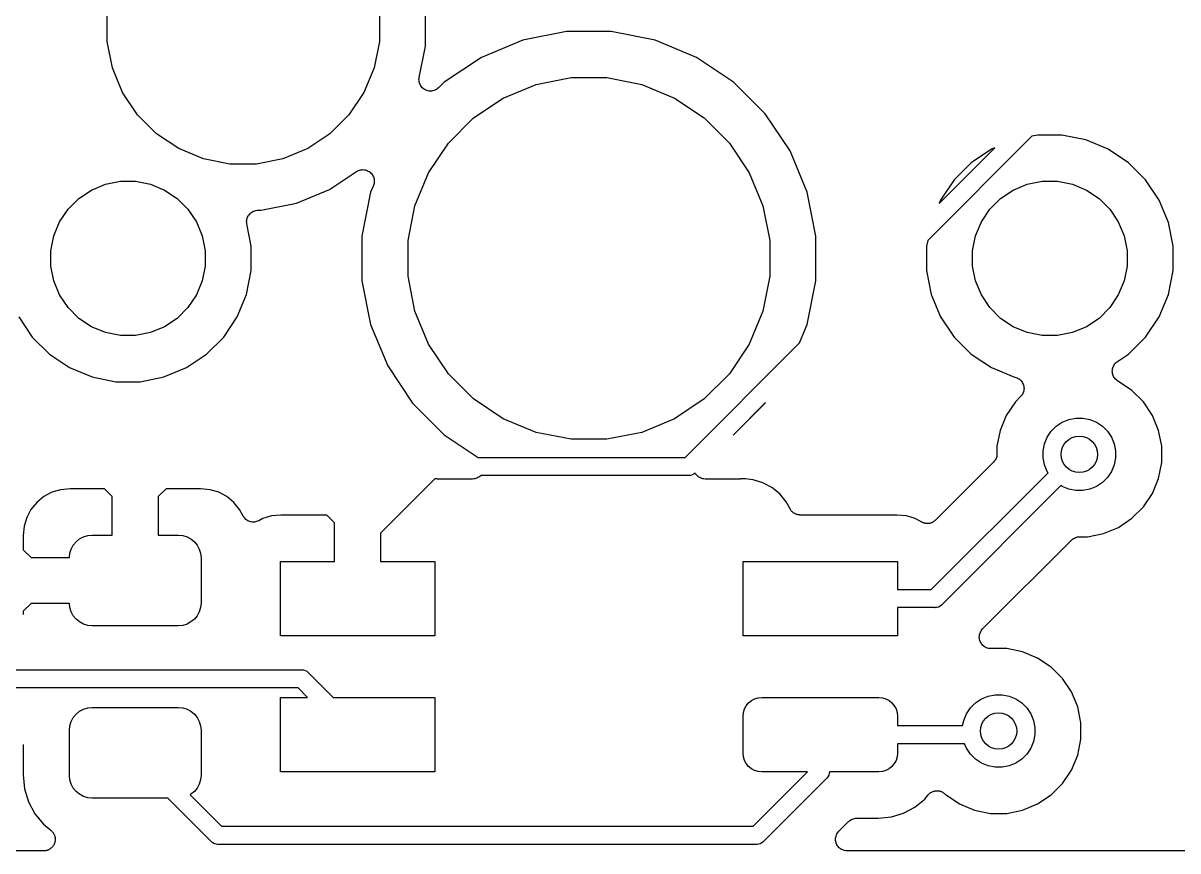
# Model space of a CAD drawing. Extents: x 2.15 to 10.02, y -5.18 to -1.32.
# Drawn here: x 5.986 to 6.487, y -2.508 to -2.148 of the extents above; entities that cross this region are included whole.
import ezdxf

# ---------------------------------------------------------------- set-up
doc = ezdxf.new("R2010")
doc.units = 0
doc.header["$MEASUREMENT"] = 0
doc.layers.add('BLACK', color=7, linetype='CONTINUOUS')

msp = doc.modelspace()

# ---------------------------------------------------------------- linework, layer by layer
at = {"layer": 'BLACK', "linetype": 'CONTINUOUS'}
for p, q in [((6.02264, -2.15621), (6.02264, -2.14458)), ((6.14075, -2.14458), (6.14075, -2.15621)), ((6.16075, -2.15818), (6.16075, -2.14261)), ((6.22199, -2.15189), (6.20296, -2.15568)), ((6.24139, -2.15189), (6.22199, -2.15189)), ((6.26042, -2.15568), (6.24139, -2.15189)), ((6.02491, -2.16762), (6.02264, -2.15621)), ((6.14075, -2.15621), (6.13848, -2.16762)), ((6.15804, -2.1718), (6.16075, -2.15818)), ((6.20296, -2.15568), (6.18504, -2.1631)), ((6.27835, -2.1631), (6.26042, -2.15568)), ((6.18504, -2.1631), (6.1689, -2.17388)), ((6.29448, -2.17388), (6.27835, -2.1631)), ((6.02936, -2.17837), (6.02491, -2.16762)), ((6.13848, -2.16762), (6.13403, -2.17837)), ((6.15794, -2.17275), (6.15799, -2.17227)), ((6.15794, -2.17276), (6.15794, -2.17275)), ((6.15794, -2.17277), (6.15794, -2.17276)), ((6.15799, -2.17324), (6.15794, -2.17277)), ((6.15799, -2.17227), (6.15804, -2.1718)), ((6.15804, -2.17373), (6.15799, -2.17324)), ((6.15804, -2.17374), (6.15804, -2.17373)), ((6.15804, -2.17373), (6.15804, -2.17373)), ((6.15818, -2.1742), (6.15804, -2.17374)), ((6.15831, -2.17466), (6.15818, -2.1742)), ((6.15832, -2.17467), (6.15831, -2.17466)), ((6.15855, -2.1751), (6.15832, -2.17467)), ((6.15832, -2.17467), (6.15832, -2.17467)), ((6.1689, -2.17388), (6.16648, -2.17631)), ((6.2088, -2.17491), (6.22396, -2.17189)), ((6.22396, -2.17189), (6.23942, -2.17189)), ((6.23942, -2.17189), (6.25459, -2.17491)), ((6.3082, -2.1876), (6.29448, -2.17388)), ((6.03582, -2.18804), (6.02936, -2.17837)), ((6.13403, -2.17837), (6.12756, -2.18804)), ((6.15877, -2.17552), (6.15855, -2.1751)), ((6.15877, -2.17553), (6.15877, -2.17552)), ((6.15878, -2.17554), (6.15877, -2.17553)), ((6.15908, -2.1759), (6.15878, -2.17554)), ((6.15938, -2.17628), (6.15908, -2.1759)), ((6.15939, -2.17629), (6.15938, -2.17628)), ((6.15976, -2.1766), (6.15939, -2.17629)), ((6.15939, -2.17629), (6.15939, -2.17629)), ((6.16013, -2.17691), (6.15976, -2.1766)), ((6.16014, -2.17691), (6.16013, -2.17691)), ((6.16057, -2.17715), (6.16014, -2.17691)), ((6.16014, -2.17691), (6.16014, -2.17691)), ((6.16099, -2.17737), (6.16057, -2.17715)), ((6.161, -2.17738), (6.16099, -2.17737)), ((6.16147, -2.17752), (6.161, -2.17738)), ((6.161, -2.17738), (6.161, -2.17738)), ((6.16192, -2.17767), (6.16147, -2.17752)), ((6.16193, -2.17767), (6.16192, -2.17767)), ((6.16242, -2.17772), (6.16193, -2.17767)), ((6.16193, -2.17767), (6.16193, -2.17767)), ((6.16289, -2.17777), (6.16242, -2.17772)), ((6.1629, -2.17777), (6.16289, -2.17777)), ((6.16338, -2.17773), (6.1629, -2.17777)), ((6.1629, -2.17777), (6.1629, -2.17777)), ((6.16386, -2.17769), (6.16338, -2.17773)), ((6.16387, -2.17768), (6.16386, -2.17769)), ((6.16388, -2.17768), (6.16387, -2.17768)), ((6.16434, -2.17755), (6.16388, -2.17768)), ((6.1648, -2.17741), (6.16434, -2.17755)), ((6.16481, -2.17741), (6.1648, -2.17741)), ((6.16524, -2.17718), (6.16481, -2.17741)), ((6.16481, -2.17741), (6.16481, -2.17741)), ((6.16567, -2.17697), (6.16524, -2.17718)), ((6.16568, -2.17696), (6.16567, -2.17696)), ((6.16567, -2.17696), (6.16567, -2.17697)), ((6.16605, -2.17666), (6.16568, -2.17696)), ((6.16643, -2.17636), (6.16605, -2.17666)), ((6.16644, -2.17635), (6.16643, -2.17636)), ((6.16648, -2.17631), (6.16644, -2.17635)), ((6.16644, -2.17635), (6.16644, -2.17635)), ((6.16644, -2.17635), (6.16644, -2.17635)), ((6.19451, -2.18083), (6.2088, -2.17491)), ((6.25459, -2.17491), (6.26888, -2.18083)), ((6.18165, -2.18942), (6.19451, -2.18083)), ((6.26888, -2.18083), (6.28173, -2.18942)), ((6.04405, -2.19626), (6.03582, -2.18804)), ((6.12756, -2.18804), (6.11934, -2.19626)), ((6.17072, -2.20035), (6.18165, -2.18942)), ((6.28173, -2.18942), (6.29267, -2.20035)), ((6.31898, -2.20374), (6.3082, -2.1876)), ((6.05372, -2.20273), (6.04405, -2.19626)), ((6.11934, -2.19626), (6.10967, -2.20273)), ((6.42392, -2.19739), (6.37869, -2.24262)), ((6.42642, -2.19689), (6.42392, -2.19739)), ((6.43696, -2.19689), (6.42642, -2.19689)), ((6.4473, -2.19895), (6.43696, -2.19689)), ((6.45703, -2.20298), (6.4473, -2.19895)), ((6.06447, -2.20718), (6.05372, -2.20273)), ((6.10967, -2.20273), (6.09892, -2.20718)), ((6.16213, -2.21321), (6.17072, -2.20035)), ((6.29267, -2.20035), (6.30126, -2.21321)), ((6.32641, -2.22166), (6.31898, -2.20374)), ((6.38368, -2.2265), (6.40779, -2.20238)), ((6.40635, -2.20298), (6.39759, -2.20884)), ((6.40779, -2.20238), (6.40635, -2.20298)), ((6.4658, -2.20884), (6.45703, -2.20298)), ((6.07588, -2.20945), (6.06447, -2.20718)), ((6.08751, -2.20945), (6.07588, -2.20945)), ((6.09892, -2.20718), (6.08751, -2.20945)), ((6.39759, -2.20884), (6.39014, -2.21629)), ((6.47325, -2.21629), (6.4658, -2.20884)), ((6.11914, -2.22045), (6.13079, -2.21266)), ((6.13079, -2.21266), (6.13084, -2.21263)), ((6.13084, -2.21263), (6.13084, -2.21263)), ((6.13084, -2.21263), (6.13084, -2.21263)), ((6.13084, -2.21263), (6.13085, -2.21263)), ((6.13085, -2.21263), (6.13128, -2.21241)), ((6.13128, -2.21241), (6.13171, -2.21218)), ((6.13171, -2.21218), (6.13171, -2.21218)), ((6.13171, -2.21218), (6.13172, -2.21218)), ((6.13172, -2.21218), (6.13217, -2.21205)), ((6.13217, -2.21205), (6.13264, -2.21191)), ((6.13264, -2.21191), (6.13265, -2.21191)), ((6.13265, -2.21191), (6.13266, -2.21191)), ((6.13266, -2.21191), (6.13314, -2.21186)), ((6.13314, -2.21186), (6.13361, -2.21182)), ((6.13361, -2.21182), (6.13362, -2.21182)), ((6.13362, -2.21182), (6.13363, -2.21182)), ((6.13363, -2.21182), (6.13411, -2.21187)), ((6.13411, -2.21187), (6.13459, -2.21193)), ((6.13459, -2.21193), (6.13459, -2.21193)), ((6.13459, -2.21193), (6.1346, -2.21193)), ((6.1346, -2.21193), (6.13505, -2.21207)), ((6.13505, -2.21207), (6.13552, -2.21222)), ((6.13552, -2.21222), (6.13552, -2.21222)), ((6.13552, -2.21222), (6.13553, -2.21222)), ((6.13553, -2.21222), (6.13594, -2.21245)), ((6.13594, -2.21245), (6.13637, -2.21268)), ((6.13637, -2.21268), (6.13638, -2.21269)), ((6.13638, -2.21269), (6.13639, -2.21269)), ((6.13639, -2.21269), (6.13674, -2.21299)), ((6.13674, -2.21299), (6.13713, -2.21331)), ((6.13713, -2.21331), (6.13713, -2.21331)), ((6.13713, -2.21331), (6.13713, -2.21331)), ((6.13713, -2.21331), (6.13743, -2.21368)), ((6.13743, -2.21368), (6.13774, -2.21406)), ((6.13774, -2.21406), (6.13774, -2.21407)), ((6.13774, -2.21407), (6.13775, -2.21407)), ((6.13775, -2.21407), (6.13797, -2.2145)), ((6.13797, -2.2145), (6.1382, -2.21492)), ((6.15621, -2.2275), (6.16213, -2.21321)), ((6.30126, -2.21321), (6.30718, -2.2275)), ((6.01582, -2.22071), (6.02192, -2.21818)), ((6.02192, -2.21818), (6.02839, -2.21689)), ((6.02839, -2.21689), (6.03499, -2.21689)), ((6.03499, -2.21689), (6.04146, -2.21818)), ((6.04146, -2.21818), (6.04756, -2.22071)), ((6.13819, -2.21874), (6.13698, -2.22166)), ((6.13833, -2.21828), (6.13819, -2.21874)), ((6.1382, -2.21492), (6.1382, -2.21493)), ((6.1382, -2.21493), (6.1382, -2.21494)), ((6.1382, -2.21494), (6.13834, -2.2154)), ((6.13847, -2.21781), (6.13833, -2.21828)), ((6.13834, -2.2154), (6.13848, -2.21586)), ((6.13852, -2.21733), (6.13847, -2.2178)), ((6.13847, -2.2178), (6.13847, -2.21781)), ((6.13847, -2.21781), (6.13847, -2.21781)), ((6.13848, -2.21586), (6.13848, -2.21587)), ((6.13848, -2.21587), (6.13848, -2.21587)), ((6.13848, -2.21587), (6.13852, -2.21635)), ((6.13852, -2.21635), (6.13857, -2.21683)), ((6.13857, -2.21684), (6.13852, -2.21733)), ((6.13857, -2.21683), (6.13857, -2.21684)), ((6.13857, -2.21684), (6.13857, -2.21684)), ((6.39014, -2.21629), (6.38428, -2.22505)), ((6.41582, -2.22071), (6.42192, -2.21818)), ((6.42192, -2.21818), (6.42839, -2.21689)), ((6.42839, -2.21689), (6.43499, -2.21689)), ((6.43499, -2.21689), (6.44146, -2.21818)), ((6.44146, -2.21818), (6.44756, -2.22071)), ((6.4791, -2.22505), (6.47325, -2.21629)), ((6.00567, -2.22904), (6.01034, -2.22437)), ((6.01034, -2.22437), (6.01582, -2.22071)), ((6.04756, -2.22071), (6.05305, -2.22437)), ((6.05305, -2.22437), (6.05771, -2.22904)), ((6.10475, -2.22641), (6.11914, -2.22045)), ((6.13698, -2.22166), (6.13319, -2.24069)), ((6.33019, -2.24069), (6.32641, -2.22166)), ((6.40567, -2.22904), (6.41034, -2.22437)), ((6.41034, -2.22437), (6.41582, -2.22071)), ((6.44756, -2.22071), (6.45305, -2.22437)), ((6.45305, -2.22437), (6.45771, -2.22904)), ((6.00201, -2.23453), (6.00567, -2.22904)), ((6.05771, -2.22904), (6.06138, -2.23453)), ((6.08584, -2.23005), (6.08626, -2.22983)), ((6.08626, -2.22983), (6.08628, -2.22982)), ((6.08628, -2.22982), (6.08629, -2.22981)), ((6.08629, -2.22981), (6.08674, -2.22968)), ((6.08674, -2.22968), (6.0872, -2.22954)), ((6.0872, -2.22954), (6.08721, -2.22954)), ((6.08721, -2.22954), (6.08723, -2.22954)), ((6.08723, -2.22954), (6.0877, -2.22949)), ((6.0877, -2.22949), (6.08817, -2.22945)), ((6.08817, -2.22945), (6.08948, -2.22945)), ((6.08948, -2.22945), (6.10475, -2.22641)), ((6.15319, -2.24266), (6.15621, -2.2275)), ((6.30718, -2.2275), (6.31019, -2.24266)), ((6.38428, -2.22505), (6.38368, -2.2265)), ((6.40201, -2.23453), (6.40567, -2.22904)), ((6.45771, -2.22904), (6.46138, -2.23453)), ((6.48314, -2.23479), (6.4791, -2.22505)), ((5.99948, -2.24062), (6.00201, -2.23453)), ((6.06138, -2.23453), (6.06391, -2.24062)), ((6.08317, -2.23438), (6.08322, -2.23391)), ((6.08317, -2.2344), (6.08317, -2.23438)), ((6.08317, -2.23441), (6.08317, -2.2344)), ((6.08321, -2.23488), (6.08317, -2.23441)), ((6.08322, -2.23391), (6.08327, -2.23344)), ((6.08327, -2.23343), (6.08328, -2.23341)), ((6.08327, -2.23344), (6.08327, -2.23343)), ((6.08328, -2.23341), (6.08342, -2.23296)), ((6.08342, -2.23296), (6.08356, -2.23251)), ((6.08356, -2.23251), (6.08357, -2.2325)), ((6.08357, -2.23248), (6.0838, -2.23207)), ((6.08357, -2.2325), (6.08357, -2.23248)), ((6.0838, -2.23207), (6.08402, -2.23165)), ((6.08402, -2.23165), (6.08403, -2.23164)), ((6.08403, -2.23164), (6.08404, -2.23163)), ((6.08404, -2.23163), (6.08434, -2.23127)), ((6.08434, -2.23127), (6.08464, -2.2309)), ((6.08464, -2.2309), (6.08466, -2.23089)), ((6.08466, -2.23089), (6.08467, -2.23088)), ((6.08467, -2.23088), (6.08503, -2.23058)), ((6.08503, -2.23058), (6.0854, -2.23028)), ((6.0854, -2.23028), (6.08541, -2.23028)), ((6.08541, -2.23028), (6.08543, -2.23027)), ((6.08543, -2.23027), (6.08584, -2.23005)), ((6.39948, -2.24062), (6.40201, -2.23453)), ((6.46138, -2.23453), (6.46391, -2.24062)), ((6.48519, -2.24512), (6.48314, -2.23479)), ((6.08325, -2.23536), (6.08321, -2.23488)), ((6.08326, -2.23538), (6.08325, -2.23536)), ((6.08326, -2.23539), (6.08326, -2.23538)), ((6.08326, -2.23542), (6.08326, -2.23539)), ((6.08326, -2.23539), (6.08326, -2.23539)), ((6.08519, -2.24512), (6.08326, -2.23542)), ((5.99819, -2.24709), (5.99948, -2.24062)), ((6.06391, -2.24062), (6.06519, -2.24709)), ((6.13319, -2.24069), (6.13319, -2.2601)), ((6.15319, -2.25813), (6.15319, -2.24266)), ((6.31019, -2.24266), (6.31019, -2.25813)), ((6.33019, -2.2601), (6.33019, -2.24069)), ((6.37869, -2.24262), (6.37819, -2.24512)), ((6.39819, -2.24709), (6.39948, -2.24062)), ((6.46391, -2.24062), (6.46519, -2.24709)), ((5.99819, -2.25369), (5.99819, -2.24709)), ((6.06519, -2.24709), (6.06519, -2.25369)), ((6.08519, -2.25566), (6.08519, -2.24512)), ((6.37819, -2.24512), (6.37819, -2.25566)), ((6.39819, -2.25369), (6.39819, -2.24709)), ((6.46519, -2.24709), (6.46519, -2.25369)), ((6.48519, -2.25566), (6.48519, -2.24512)), ((5.99948, -2.26017), (5.99819, -2.25369)), ((6.06519, -2.25369), (6.06391, -2.26017)), ((6.39948, -2.26017), (6.39819, -2.25369)), ((6.46519, -2.25369), (6.46391, -2.26017)), ((6.08314, -2.266), (6.08519, -2.25566)), ((6.15621, -2.27329), (6.15319, -2.25813)), ((6.31019, -2.25813), (6.30718, -2.27329)), ((6.37819, -2.25566), (6.38025, -2.266)), ((6.48314, -2.266), (6.48519, -2.25566)), ((6.00201, -2.26626), (5.99948, -2.26017)), ((6.06391, -2.26017), (6.06138, -2.26626)), ((6.13319, -2.2601), (6.13698, -2.27913)), ((6.32641, -2.27913), (6.33019, -2.2601)), ((6.40201, -2.26626), (6.39948, -2.26017)), ((6.46391, -2.26017), (6.46138, -2.26626)), ((6.00567, -2.27175), (6.00201, -2.26626)), ((6.06138, -2.26626), (6.05771, -2.27175)), ((6.0791, -2.27574), (6.08314, -2.266)), ((6.38025, -2.266), (6.38428, -2.27574)), ((6.40567, -2.27175), (6.40201, -2.26626)), ((6.46138, -2.26626), (6.45771, -2.27175)), ((6.4791, -2.27574), (6.48314, -2.266)), ((6.01034, -2.27641), (6.00567, -2.27175)), ((6.05771, -2.27175), (6.05305, -2.27641)), ((6.16213, -2.28758), (6.15621, -2.27329)), ((6.30718, -2.27329), (6.30126, -2.28758)), ((6.41034, -2.27641), (6.40567, -2.27175)), ((6.45771, -2.27175), (6.45305, -2.27641)), ((5.98428, -2.27574), (5.99014, -2.2845)), ((6.01582, -2.28008), (6.01034, -2.27641)), ((6.05305, -2.27641), (6.04756, -2.28008)), ((6.07325, -2.2845), (6.0791, -2.27574)), ((6.13698, -2.27913), (6.1444, -2.29705)), ((6.32312, -2.28706), (6.32641, -2.27913)), ((6.38428, -2.27574), (6.39014, -2.2845)), ((6.41582, -2.28008), (6.41034, -2.27641)), ((6.45305, -2.27641), (6.44756, -2.28008)), ((6.47325, -2.2845), (6.4791, -2.27574)), ((5.99014, -2.2845), (5.99759, -2.29195)), ((6.02192, -2.28261), (6.01582, -2.28008)), ((6.02839, -2.28389), (6.02192, -2.28261)), ((6.03499, -2.28389), (6.02839, -2.28389)), ((6.04146, -2.28261), (6.03499, -2.28389)), ((6.04756, -2.28008), (6.04146, -2.28261)), ((6.0658, -2.29195), (6.07325, -2.2845)), ((6.39014, -2.2845), (6.39759, -2.29195)), ((6.42192, -2.28261), (6.41582, -2.28008)), ((6.42839, -2.28389), (6.42192, -2.28261)), ((6.43499, -2.28389), (6.42839, -2.28389)), ((6.44146, -2.28261), (6.43499, -2.28389)), ((6.44756, -2.28008), (6.44146, -2.28261)), ((6.4658, -2.29195), (6.47325, -2.2845)), ((6.17072, -2.30043), (6.16213, -2.28758)), ((6.27341, -2.33677), (6.32312, -2.28706)), ((6.30126, -2.28758), (6.29267, -2.30043)), ((5.99759, -2.29195), (6.00635, -2.2978)), ((6.05703, -2.2978), (6.0658, -2.29195)), ((6.39759, -2.29195), (6.40635, -2.2978)), ((6.461, -2.29516), (6.4658, -2.29195)), ((6.00635, -2.2978), (6.01609, -2.30184)), ((6.0473, -2.30184), (6.05703, -2.2978)), ((6.1444, -2.29705), (6.15518, -2.31318)), ((6.40635, -2.2978), (6.41609, -2.30184)), ((6.45877, -2.29927), (6.45882, -2.2988)), ((6.45877, -2.29928), (6.45877, -2.29927)), ((6.45877, -2.29929), (6.45877, -2.29928)), ((6.45882, -2.29977), (6.45877, -2.29929)), ((6.45882, -2.2988), (6.45887, -2.29832)), ((6.45886, -2.30024), (6.45882, -2.29977)), ((6.45887, -2.29832), (6.45888, -2.29831)), ((6.45888, -2.2983), (6.45902, -2.29785)), ((6.45888, -2.29831), (6.45888, -2.2983)), ((6.45902, -2.29785), (6.45916, -2.29739)), ((6.45916, -2.29738), (6.45917, -2.29737)), ((6.45916, -2.29739), (6.45916, -2.29738)), ((6.45917, -2.29737), (6.45939, -2.29695)), ((6.45939, -2.29695), (6.45962, -2.29653)), ((6.45962, -2.29653), (6.45963, -2.29652)), ((6.45963, -2.29651), (6.45994, -2.29614)), ((6.45963, -2.29652), (6.45963, -2.29651)), ((6.45994, -2.29614), (6.46024, -2.29578)), ((6.46024, -2.29578), (6.46025, -2.29577)), ((6.46025, -2.29577), (6.46026, -2.29576)), ((6.46026, -2.29576), (6.46063, -2.29546)), ((6.46063, -2.29546), (6.461, -2.29516)), ((6.01609, -2.30184), (6.02642, -2.30389)), ((6.02642, -2.30389), (6.03696, -2.30389)), ((6.03696, -2.30389), (6.0473, -2.30184)), ((6.18165, -2.31137), (6.17072, -2.30043)), ((6.29267, -2.30043), (6.28173, -2.31137)), ((6.41609, -2.30184), (6.41646, -2.30191)), ((6.41646, -2.30191), (6.4165, -2.30192)), ((6.4165, -2.30192), (6.4165, -2.30192)), ((6.4165, -2.30192), (6.4165, -2.30192)), ((6.4165, -2.30192), (6.41652, -2.30192)), ((6.41652, -2.30192), (6.41698, -2.30207)), ((6.41698, -2.30207), (6.41743, -2.30221)), ((6.41743, -2.30221), (6.41744, -2.30222)), ((6.41744, -2.30222), (6.41745, -2.30222)), ((6.41745, -2.30222), (6.41787, -2.30245)), ((6.41787, -2.30245), (6.41829, -2.30268)), ((6.41829, -2.30268), (6.4183, -2.30269)), ((6.4183, -2.30269), (6.41831, -2.30269)), ((6.41831, -2.30269), (6.41867, -2.303)), ((6.41867, -2.303), (6.41904, -2.3033)), ((6.41904, -2.3033), (6.41905, -2.30331)), ((6.41905, -2.30331), (6.41906, -2.30332)), ((6.41906, -2.30332), (6.41935, -2.30369)), ((6.41935, -2.30369), (6.41965, -2.30406)), ((6.41965, -2.30406), (6.41966, -2.30407)), ((6.41966, -2.30407), (6.41967, -2.30408)), ((6.41967, -2.30408), (6.41988, -2.3045)), ((6.41988, -2.3045), (6.42011, -2.30493)), ((6.42011, -2.30493), (6.42011, -2.30494)), ((6.42011, -2.30494), (6.42012, -2.30495)), ((6.42012, -2.30495), (6.42025, -2.30539)), ((6.45886, -2.30025), (6.45886, -2.30024)), ((6.45886, -2.30027), (6.45886, -2.30025)), ((6.459, -2.30073), (6.45886, -2.30027)), ((6.45913, -2.30118), (6.459, -2.30073)), ((6.45914, -2.30119), (6.45913, -2.30118)), ((6.45914, -2.3012), (6.45914, -2.30119)), ((6.45936, -2.30162), (6.45914, -2.3012)), ((6.45958, -2.30205), (6.45936, -2.30162)), ((6.45959, -2.30205), (6.45958, -2.30205)), ((6.4596, -2.30206), (6.45959, -2.30205)), ((6.45989, -2.30243), (6.4596, -2.30206)), ((6.46019, -2.30281), (6.45989, -2.30243)), ((6.4602, -2.30281), (6.46019, -2.30281)), ((6.46021, -2.30282), (6.4602, -2.30281)), ((6.46057, -2.30313), (6.46021, -2.30282)), ((6.46094, -2.30344), (6.46057, -2.30313)), ((6.46095, -2.30344), (6.46094, -2.30344)), ((6.46096, -2.30345), (6.46095, -2.30344)), ((6.46099, -2.30347), (6.46096, -2.30345)), ((6.46101, -2.30348), (6.46099, -2.30347)), ((6.46728, -2.30767), (6.46101, -2.30348)), ((6.41932, -2.30998), (6.41902, -2.31035)), ((6.41962, -2.30961), (6.41932, -2.30998)), ((6.41963, -2.3096), (6.41962, -2.30961)), ((6.41986, -2.30917), (6.41963, -2.3096)), ((6.41963, -2.3096), (6.41963, -2.3096)), ((6.42009, -2.30876), (6.41986, -2.30917)), ((6.4201, -2.30874), (6.42009, -2.30875)), ((6.42009, -2.30875), (6.42009, -2.30876)), ((6.42024, -2.30827), (6.4201, -2.30874)), ((6.42038, -2.30782), (6.42024, -2.30827)), ((6.42025, -2.30539), (6.42039, -2.30586)), ((6.42043, -2.30732), (6.42038, -2.3078)), ((6.42038, -2.3078), (6.42038, -2.30781)), ((6.42038, -2.30781), (6.42038, -2.30782)), ((6.42039, -2.30586), (6.42039, -2.30587)), ((6.42039, -2.30587), (6.42039, -2.30588)), ((6.42039, -2.30588), (6.42043, -2.30635)), ((6.42043, -2.30635), (6.42048, -2.30683)), ((6.42048, -2.30685), (6.42043, -2.30732)), ((6.42048, -2.30683), (6.42048, -2.30684)), ((6.42048, -2.30684), (6.42048, -2.30685)), ((6.47226, -2.31264), (6.46728, -2.30767)), ((6.15518, -2.31318), (6.1689, -2.3269)), ((6.19451, -2.31996), (6.18165, -2.31137)), ((6.28173, -2.31137), (6.26888, -2.31996)), ((6.30835, -2.31297), (6.29427, -2.32705)), ((6.29448, -2.3269), (6.3082, -2.31318)), ((6.3082, -2.31318), (6.30835, -2.31297)), ((6.41672, -2.31265), (6.41281, -2.3185)), ((6.41902, -2.31035), (6.41672, -2.31265)), ((6.47617, -2.3185), (6.47226, -2.31264)), ((6.2088, -2.32588), (6.19451, -2.31996)), ((6.26888, -2.31996), (6.25459, -2.32588)), ((6.41281, -2.3185), (6.41011, -2.32501)), ((6.43989, -2.32029), (6.44294, -2.31969)), ((6.44294, -2.31969), (6.44604, -2.31969)), ((6.44604, -2.31969), (6.44908, -2.32029)), ((6.47886, -2.32501), (6.47617, -2.3185)), ((6.41011, -2.32501), (6.40874, -2.33191)), ((6.43226, -2.32539), (6.43445, -2.3232)), ((6.43445, -2.3232), (6.43703, -2.32148)), ((6.43703, -2.32148), (6.43989, -2.32029)), ((6.44908, -2.32029), (6.45195, -2.32148)), ((6.45195, -2.32148), (6.45453, -2.3232)), ((6.45453, -2.3232), (6.45672, -2.32539)), ((6.48024, -2.33191), (6.47886, -2.32501)), ((6.1689, -2.3269), (6.18367, -2.33677)), ((6.22396, -2.32889), (6.2088, -2.32588)), ((6.23942, -2.32889), (6.22396, -2.32889)), ((6.25459, -2.32588), (6.23942, -2.32889)), ((6.29427, -2.32705), (6.29448, -2.3269)), ((6.42935, -2.33084), (6.43053, -2.32797)), ((6.43053, -2.32797), (6.43226, -2.32539)), ((6.45672, -2.32539), (6.45844, -2.32797)), ((6.45844, -2.32797), (6.45963, -2.33084)), ((6.40874, -2.33191), (6.40874, -2.33526)), ((6.42874, -2.33388), (6.42935, -2.33084)), ((6.42874, -2.33698), (6.42874, -2.33388)), ((6.45963, -2.33084), (6.46024, -2.33388)), ((6.46024, -2.33388), (6.46024, -2.33698)), ((6.48024, -2.33895), (6.48024, -2.33191)), ((6.18367, -2.33677), (6.27341, -2.33677)), ((6.40728, -2.33879), (6.38206, -2.36401)), ((6.40757, -2.33844), (6.40728, -2.33879)), ((6.40787, -2.33808), (6.40757, -2.33844)), ((6.40788, -2.33806), (6.40787, -2.33808)), ((6.4079, -2.33804), (6.40788, -2.33806)), ((6.40811, -2.33763), (6.4079, -2.33804)), ((6.40834, -2.33723), (6.40811, -2.33763)), ((6.40836, -2.33718), (6.40834, -2.3372)), ((6.40834, -2.3372), (6.40834, -2.33723)), ((6.40849, -2.33674), (6.40836, -2.33718)), ((6.40863, -2.3363), (6.40849, -2.33674)), ((6.40864, -2.33625), (6.40863, -2.33627)), ((6.40863, -2.33627), (6.40863, -2.3363)), ((6.40869, -2.33579), (6.40864, -2.33625)), ((6.40874, -2.33533), (6.40869, -2.33579)), ((6.40874, -2.33526), (6.40874, -2.33527)), ((6.40874, -2.33527), (6.40874, -2.33528)), ((6.40874, -2.33528), (6.40874, -2.33528)), ((6.40874, -2.33528), (6.40874, -2.33533)), ((6.42935, -2.34003), (6.42874, -2.33698)), ((6.43053, -2.34289), (6.42935, -2.34003)), ((6.45963, -2.34003), (6.45844, -2.34289)), ((6.46024, -2.33698), (6.45963, -2.34003)), ((6.47886, -2.34586), (6.48024, -2.33895)), ((6.18436, -2.345), (6.18398, -2.34531)), ((6.18473, -2.3447), (6.18436, -2.345)), ((6.18474, -2.34469), (6.18473, -2.34469)), ((6.18473, -2.34469), (6.18473, -2.3447)), ((6.18477, -2.34464), (6.18474, -2.34469)), ((6.27485, -2.34464), (6.18477, -2.34464)), ((6.27504, -2.34466), (6.27485, -2.34464)), ((6.27523, -2.34464), (6.27504, -2.34466)), ((6.27524, -2.34464), (6.27523, -2.34464)), ((6.27581, -2.34458), (6.27524, -2.34464)), ((6.27656, -2.34436), (6.27581, -2.34458)), ((6.27724, -2.34399), (6.27656, -2.34436)), ((6.27781, -2.34353), (6.27724, -2.34399)), ((6.27799, -2.34388), (6.27781, -2.34353)), ((6.278, -2.34389), (6.27799, -2.34388)), ((6.27799, -2.34388), (6.27799, -2.34388)), ((6.2783, -2.34426), (6.278, -2.34389)), ((6.2786, -2.34464), (6.2783, -2.34426)), ((6.27861, -2.34464), (6.2786, -2.34464)), ((6.27861, -2.34465), (6.27861, -2.34464)), ((6.27897, -2.34495), (6.27861, -2.34465)), ((6.27935, -2.34527), (6.27897, -2.34495)), ((6.38026, -2.39409), (6.4309, -2.34345)), ((6.4309, -2.34345), (6.43053, -2.34289)), ((6.45844, -2.34289), (6.45672, -2.34547)), ((6.16484, -2.34604), (6.1413, -2.36958)), ((6.16562, -2.34612), (6.16484, -2.34604)), ((6.16583, -2.34612), (6.16562, -2.34612)), ((6.16604, -2.34614), (6.16583, -2.34612)), ((6.16611, -2.34614), (6.16604, -2.34614)), ((6.18121, -2.34614), (6.16611, -2.34614)), ((6.18169, -2.3461), (6.18121, -2.34614)), ((6.18217, -2.34605), (6.18169, -2.3461)), ((6.18218, -2.34605), (6.18217, -2.34605)), ((6.18265, -2.34591), (6.18218, -2.34605)), ((6.18218, -2.34605), (6.18218, -2.34605)), ((6.18311, -2.34577), (6.18265, -2.34591)), ((6.18312, -2.34576), (6.18311, -2.34577)), ((6.18311, -2.34577), (6.18311, -2.34577)), ((6.18355, -2.34554), (6.18312, -2.34576)), ((6.18397, -2.34531), (6.18355, -2.34554)), ((6.18398, -2.34531), (6.18397, -2.34531)), ((6.18397, -2.34531), (6.18397, -2.34531)), ((6.27936, -2.34527), (6.27935, -2.34527)), ((6.27935, -2.34527), (6.27935, -2.34527)), ((6.27978, -2.34551), (6.27936, -2.34527)), ((6.2802, -2.34574), (6.27978, -2.34551)), ((6.28021, -2.34574), (6.2802, -2.34574)), ((6.28022, -2.34574), (6.28021, -2.34574)), ((6.28067, -2.34589), (6.28022, -2.34574)), ((6.28113, -2.34603), (6.28067, -2.34589)), ((6.28114, -2.34603), (6.28113, -2.34603)), ((6.28115, -2.34604), (6.28114, -2.34603)), ((6.28162, -2.34609), (6.28115, -2.34604)), ((6.2821, -2.34614), (6.28162, -2.34609)), ((6.28212, -2.34614), (6.2821, -2.34614)), ((6.28217, -2.34614), (6.28212, -2.34614)), ((6.28212, -2.34614), (6.28212, -2.34614)), ((6.28212, -2.34614), (6.28212, -2.34614)), ((6.29728, -2.34614), (6.28217, -2.34614)), ((6.29749, -2.34612), (6.29728, -2.34614)), ((6.2977, -2.34612), (6.29749, -2.34612)), ((6.29777, -2.34612), (6.2977, -2.34612)), ((6.29862, -2.34603), (6.29777, -2.34612)), ((6.29948, -2.34612), (6.29862, -2.34603)), ((6.30301, -2.34647), (6.29948, -2.34612)), ((6.30722, -2.34774), (6.30301, -2.34647)), ((6.31111, -2.34982), (6.30722, -2.34774)), ((6.31451, -2.35262), (6.31111, -2.34982)), ((6.43647, -2.34902), (6.38481, -2.40068)), ((6.43703, -2.34939), (6.43647, -2.34902)), ((6.43989, -2.35058), (6.43703, -2.34939)), ((6.45195, -2.34939), (6.44908, -2.35058)), ((6.45453, -2.34767), (6.45195, -2.34939)), ((6.45672, -2.34547), (6.45453, -2.34767)), ((6.47617, -2.35237), (6.47886, -2.34586)), ((5.99513, -2.35376), (5.99209, -2.35626)), ((5.99861, -2.35191), (5.99513, -2.35376)), ((6.00238, -2.35076), (5.99861, -2.35191)), ((6.00653, -2.35035), (6.00238, -2.35076)), ((6.02151, -2.35046), (6.00653, -2.35035)), ((6.02484, -2.35379), (6.02151, -2.35046)), ((6.02484, -2.37047), (6.02484, -2.35379)), ((6.04818, -2.35046), (6.04484, -2.35379)), ((6.04484, -2.35379), (6.04484, -2.37047)), ((6.06316, -2.35035), (6.04818, -2.35046)), ((6.06731, -2.35076), (6.06316, -2.35035)), ((6.07108, -2.35191), (6.06731, -2.35076)), ((6.07455, -2.35376), (6.07108, -2.35191)), ((6.0776, -2.35626), (6.07455, -2.35376)), ((6.31731, -2.35602), (6.31451, -2.35262)), ((6.44294, -2.35118), (6.43989, -2.35058)), ((6.44604, -2.35118), (6.44294, -2.35118)), ((6.44908, -2.35058), (6.44604, -2.35118)), ((6.47226, -2.35822), (6.47617, -2.35237)), ((5.98959, -2.35931), (5.98773, -2.36278)), ((5.99209, -2.35626), (5.98959, -2.35931)), ((6.0801, -2.35931), (6.0776, -2.35626)), ((6.08164, -2.3622), (6.0801, -2.35931)), ((6.31897, -2.35913), (6.31731, -2.35602)), ((6.31909, -2.35931), (6.31897, -2.35913)), ((6.31919, -2.35951), (6.31909, -2.35931)), ((6.31936, -2.35972), (6.31919, -2.35951)), ((6.31951, -2.35994), (6.31936, -2.35972)), ((6.31966, -2.36009), (6.31951, -2.35994)), ((6.3198, -2.36027), (6.31966, -2.36009)), ((6.46728, -2.3632), (6.47226, -2.35822)), ((5.98773, -2.36278), (5.98659, -2.36655)), ((6.0819, -2.36259), (6.08164, -2.3622)), ((6.08216, -2.36298), (6.0819, -2.36259)), ((6.08217, -2.363), (6.08216, -2.36298)), ((6.08218, -2.36301), (6.08217, -2.363)), ((6.08252, -2.36334), (6.08218, -2.36301)), ((6.08284, -2.36368), (6.08252, -2.36334)), ((6.08286, -2.36369), (6.08284, -2.36368)), ((6.08287, -2.3637), (6.08286, -2.36369)), ((6.08326, -2.36396), (6.08287, -2.3637)), ((6.08365, -2.36423), (6.08326, -2.36396)), ((6.08367, -2.36423), (6.08365, -2.36423)), ((6.08368, -2.36424), (6.08367, -2.36423)), ((6.08412, -2.36443), (6.08368, -2.36424)), ((6.08455, -2.36461), (6.08412, -2.36443)), ((6.08457, -2.36461), (6.08455, -2.36461)), ((6.08458, -2.36462), (6.08457, -2.36461)), ((6.08504, -2.36471), (6.08458, -2.36462)), ((6.0855, -2.36481), (6.08504, -2.36471)), ((6.08552, -2.36481), (6.0855, -2.36481)), ((6.08554, -2.36482), (6.08552, -2.36481)), ((6.08601, -2.36482), (6.08554, -2.36482)), ((6.08648, -2.36482), (6.08601, -2.36482)), ((6.0865, -2.36482), (6.08648, -2.36482)), ((6.08651, -2.36482), (6.0865, -2.36482)), ((6.08698, -2.36473), (6.08651, -2.36482)), ((6.08744, -2.36464), (6.08698, -2.36473)), ((6.08746, -2.36464), (6.08744, -2.36464)), ((6.08747, -2.36463), (6.08746, -2.36464)), ((6.08791, -2.36446), (6.08747, -2.36463)), ((6.08835, -2.36428), (6.08791, -2.36446)), ((6.08838, -2.36427), (6.08835, -2.36428)), ((6.08841, -2.36425), (6.08838, -2.36427)), ((6.08838, -2.36427), (6.08838, -2.36427)), ((6.08838, -2.36427), (6.08838, -2.36427)), ((6.09014, -2.36332), (6.08841, -2.36425)), ((6.09391, -2.36218), (6.09014, -2.36332)), ((6.09807, -2.36177), (6.09391, -2.36218)), ((6.11797, -2.36188), (6.09807, -2.36177)), ((6.1213, -2.36521), (6.11797, -2.36188)), ((6.32001, -2.36044), (6.3198, -2.36027)), ((6.3202, -2.36063), (6.32001, -2.36044)), ((6.32038, -2.36075), (6.3202, -2.36063)), ((6.32055, -2.36089), (6.32038, -2.36075)), ((6.32078, -2.36102), (6.32055, -2.36089)), ((6.32101, -2.36117), (6.32078, -2.36102)), ((6.32121, -2.36126), (6.32101, -2.36117)), ((6.32141, -2.36136), (6.32121, -2.36126)), ((6.32166, -2.36145), (6.32141, -2.36136)), ((6.32191, -2.36155), (6.32166, -2.36145)), ((6.32212, -2.36159), (6.32191, -2.36155)), ((6.32234, -2.36166), (6.32212, -2.36159)), ((6.3226, -2.36169), (6.32234, -2.36166)), ((6.32286, -2.36174), (6.3226, -2.36169)), ((6.32308, -2.36174), (6.32286, -2.36174)), ((6.32331, -2.36177), (6.32308, -2.36174)), ((6.32338, -2.36177), (6.32331, -2.36177)), ((6.36531, -2.36177), (6.32338, -2.36177)), ((6.36947, -2.36218), (6.36531, -2.36177)), ((6.37324, -2.36332), (6.36947, -2.36218)), ((6.37617, -2.36489), (6.37324, -2.36332)), ((6.37637, -2.36497), (6.37617, -2.36489)), ((6.37657, -2.36508), (6.37637, -2.36497)), ((6.37682, -2.36516), (6.37657, -2.36508)), ((6.38038, -2.36512), (6.38016, -2.36518)), ((6.38061, -2.365), (6.38038, -2.36512)), ((6.38086, -2.3649), (6.38061, -2.365)), ((6.38105, -2.36477), (6.38086, -2.3649)), ((6.38125, -2.36467), (6.38105, -2.36477)), ((6.38145, -2.3645), (6.38125, -2.36467)), ((6.38167, -2.36436), (6.38145, -2.3645)), ((6.38183, -2.3642), (6.38167, -2.36436)), ((6.38201, -2.36406), (6.38183, -2.3642)), ((6.38206, -2.36401), (6.38201, -2.36406)), ((6.46142, -2.36711), (6.46728, -2.3632)), ((5.98659, -2.36655), (5.98618, -2.37068)), ((6.1213, -2.38189), (6.1213, -2.36521)), ((6.1413, -2.36958), (6.1413, -2.38189)), ((6.37707, -2.36526), (6.37682, -2.36516)), ((6.37729, -2.3653), (6.37707, -2.36526)), ((6.3775, -2.36537), (6.37729, -2.3653)), ((6.37776, -2.3654), (6.3775, -2.36537)), ((6.37802, -2.36545), (6.37776, -2.3654)), ((6.37825, -2.36545), (6.37802, -2.36545)), ((6.37847, -2.36548), (6.37825, -2.36545)), ((6.37873, -2.36545), (6.37847, -2.36548)), ((6.379, -2.36545), (6.37873, -2.36545)), ((6.37922, -2.36541), (6.379, -2.36545)), ((6.37944, -2.36539), (6.37922, -2.36541)), ((6.3797, -2.36532), (6.37944, -2.36539)), ((6.37996, -2.36527), (6.3797, -2.36532)), ((6.38016, -2.36518), (6.37996, -2.36527)), ((6.44801, -2.37118), (6.45492, -2.36981)), ((6.45492, -2.36981), (6.46142, -2.36711)), ((5.98618, -2.37068), (5.98627, -2.37681)), ((6.00705, -2.37655), (6.00796, -2.37485)), ((6.00796, -2.37485), (6.00918, -2.37336)), ((6.00918, -2.37336), (6.01067, -2.37213)), ((6.01067, -2.37213), (6.01238, -2.37122)), ((6.01238, -2.37122), (6.01422, -2.37066)), ((6.01422, -2.37066), (6.01614, -2.37047)), ((6.01614, -2.37047), (6.02484, -2.37047)), ((6.04484, -2.37047), (6.05354, -2.37047)), ((6.05354, -2.37047), (6.05546, -2.37066)), ((6.05546, -2.37066), (6.05731, -2.37122)), ((6.05731, -2.37122), (6.05901, -2.37213)), ((6.05901, -2.37213), (6.0605, -2.37336)), ((6.0605, -2.37336), (6.06173, -2.37485)), ((6.06173, -2.37485), (6.06264, -2.37655)), ((6.40254, -2.41123), (6.44113, -2.37265)), ((6.44113, -2.37265), (6.44114, -2.37263)), ((6.44114, -2.37263), (6.44118, -2.3726)), ((6.44114, -2.37263), (6.44114, -2.37263)), ((6.44114, -2.37263), (6.44114, -2.37263)), ((6.44118, -2.3726), (6.44154, -2.37231)), ((6.44154, -2.37231), (6.4419, -2.37202)), ((6.4419, -2.37202), (6.44192, -2.372)), ((6.44192, -2.372), (6.44194, -2.37199)), ((6.44194, -2.37199), (6.44235, -2.37177)), ((6.44235, -2.37177), (6.44276, -2.37156)), ((6.44276, -2.37156), (6.44278, -2.37155)), ((6.44278, -2.37155), (6.44281, -2.37154)), ((6.44281, -2.37154), (6.44325, -2.37141)), ((6.44325, -2.37141), (6.44369, -2.37128)), ((6.44369, -2.37128), (6.44372, -2.37127)), ((6.44372, -2.37127), (6.44374, -2.37127)), ((6.44374, -2.37127), (6.4442, -2.37123)), ((6.4442, -2.37123), (6.44466, -2.37118)), ((6.44466, -2.37118), (6.44801, -2.37118)), ((5.98627, -2.37681), (5.98962, -2.38016)), ((5.98962, -2.38016), (6.00631, -2.38016)), ((6.00631, -2.38016), (6.00649, -2.37839)), ((6.00649, -2.37839), (6.00705, -2.37655)), ((6.06264, -2.37655), (6.0632, -2.37839)), ((6.0632, -2.37839), (6.06339, -2.38031)), ((6.06339, -2.38031), (6.06339, -2.4)), ((6.09783, -2.41417), (6.09783, -2.38189)), ((6.09783, -2.38189), (6.1213, -2.38189)), ((6.1413, -2.38189), (6.16476, -2.38189)), ((6.16476, -2.38189), (6.16476, -2.41417)), ((6.29862, -2.41417), (6.29862, -2.38189)), ((6.29862, -2.38189), (6.36555, -2.38189)), ((6.36555, -2.38189), (6.36555, -2.39409)), ((6.36555, -2.39409), (6.38026, -2.39409)), ((5.98962, -2.40016), (5.98627, -2.40351)), ((6.00631, -2.40016), (5.98962, -2.40016)), ((6.00649, -2.40192), (6.00631, -2.40016)), ((6.06339, -2.4), (6.0632, -2.40192)), ((5.98621, -2.40451), (5.98616, -2.40494)), ((5.98626, -2.40408), (5.98621, -2.40451)), ((5.98627, -2.40351), (5.98626, -2.40401)), ((5.98626, -2.40401), (5.98626, -2.40408)), ((6.00705, -2.40377), (6.00649, -2.40192)), ((6.00796, -2.40547), (6.00705, -2.40377)), ((6.06264, -2.40377), (6.06173, -2.40547)), ((6.0632, -2.40192), (6.06264, -2.40377)), ((6.3817, -2.40197), (6.36555, -2.40197)), ((6.36555, -2.40197), (6.36555, -2.41417)), ((6.38189, -2.40199), (6.3817, -2.40197)), ((6.38208, -2.40197), (6.38189, -2.40199)), ((6.38266, -2.40191), (6.38208, -2.40197)), ((6.38208, -2.40197), (6.38208, -2.40197)), ((6.3834, -2.40169), (6.38266, -2.40191)), ((6.38409, -2.40132), (6.3834, -2.40169)), ((6.38469, -2.40083), (6.38409, -2.40132)), ((6.38481, -2.40068), (6.38469, -2.40083)), ((6.00918, -2.40696), (6.00796, -2.40547)), ((6.01067, -2.40818), (6.00918, -2.40696)), ((6.01238, -2.40909), (6.01067, -2.40818)), ((6.01422, -2.40965), (6.01238, -2.40909)), ((6.01614, -2.40984), (6.01422, -2.40965)), ((6.05354, -2.40984), (6.01614, -2.40984)), ((6.05546, -2.40965), (6.05354, -2.40984)), ((6.05731, -2.40909), (6.05546, -2.40965)), ((6.05901, -2.40818), (6.05731, -2.40909)), ((6.0605, -2.40696), (6.05901, -2.40818)), ((6.06173, -2.40547), (6.0605, -2.40696)), ((6.16476, -2.41417), (6.09783, -2.41417)), ((6.36555, -2.41417), (6.29862, -2.41417)), ((6.40108, -2.41473), (6.40113, -2.41425)), ((6.40108, -2.41474), (6.40108, -2.41473)), ((6.40108, -2.41475), (6.40108, -2.41474)), ((6.40113, -2.41522), (6.40108, -2.41475)), ((6.40113, -2.41425), (6.40118, -2.41378)), ((6.40117, -2.4157), (6.40113, -2.41522)), ((6.40118, -2.41376), (6.40133, -2.4133)), ((6.40118, -2.41377), (6.40118, -2.41376)), ((6.40118, -2.41378), (6.40118, -2.41377)), ((6.40133, -2.4133), (6.40146, -2.41284)), ((6.40146, -2.41284), (6.40147, -2.41283)), ((6.40147, -2.41283), (6.4017, -2.4124)), ((6.40147, -2.41283), (6.40147, -2.41283)), ((6.4017, -2.4124), (6.40193, -2.41198)), ((6.40193, -2.41198), (6.40194, -2.41197)), ((6.40193, -2.41198), (6.40193, -2.41198)), ((6.40194, -2.41197), (6.40224, -2.4116)), ((6.40224, -2.4116), (6.40254, -2.41123)), ((6.40117, -2.41571), (6.40117, -2.4157)), ((6.40117, -2.41572), (6.40117, -2.41571)), ((6.40131, -2.41618), (6.40117, -2.41572)), ((6.40144, -2.41664), (6.40131, -2.41618)), ((6.40145, -2.41664), (6.40144, -2.41664)), ((6.40145, -2.41665), (6.40145, -2.41664)), ((6.40168, -2.41708), (6.40145, -2.41665)), ((6.4019, -2.4175), (6.40168, -2.41708)), ((6.4019, -2.41751), (6.4019, -2.4175)), ((6.40191, -2.41752), (6.4019, -2.41751)), ((6.40221, -2.41789), (6.40191, -2.41752)), ((6.40251, -2.41826), (6.40221, -2.41789)), ((6.40251, -2.41827), (6.40251, -2.41826)), ((6.40252, -2.41827), (6.40251, -2.41827)), ((6.40289, -2.41858), (6.40252, -2.41827)), ((6.40326, -2.41889), (6.40289, -2.41858)), ((6.40327, -2.4189), (6.40326, -2.41889)), ((6.40326, -2.41889), (6.40326, -2.41889)), ((6.40369, -2.41913), (6.40327, -2.4189)), ((6.40411, -2.41936), (6.40369, -2.41913)), ((6.40412, -2.41936), (6.40411, -2.41936)), ((6.40413, -2.41937), (6.40412, -2.41936)), ((6.40458, -2.41951), (6.40413, -2.41937)), ((6.40504, -2.41965), (6.40458, -2.41951)), ((6.40505, -2.41966), (6.40504, -2.41965)), ((6.40506, -2.41966), (6.40505, -2.41966)), ((6.40553, -2.41971), (6.40506, -2.41966)), ((6.40601, -2.41976), (6.40553, -2.41971)), ((6.40603, -2.41976), (6.40601, -2.41976)), ((6.40608, -2.41976), (6.40603, -2.41976)), ((6.40603, -2.41976), (6.40603, -2.41976)), ((6.40603, -2.41976), (6.40603, -2.41976)), ((6.41297, -2.41976), (6.40608, -2.41976)), ((6.41988, -2.42114), (6.41297, -2.41976)), ((6.42638, -2.42383), (6.41988, -2.42114)), ((6.43224, -2.42774), (6.42638, -2.42383)), ((5.84606, -2.42894), (6.10689, -2.42894)), ((6.10689, -2.42894), (6.10709, -2.42892)), ((6.10709, -2.42892), (6.10728, -2.42894)), ((6.10728, -2.42894), (6.10728, -2.42894)), ((6.10728, -2.42894), (6.10786, -2.42899)), ((6.10786, -2.42899), (6.1086, -2.42922)), ((6.1086, -2.42922), (6.10928, -2.42958)), ((6.10928, -2.42958), (6.10988, -2.43008)), ((6.10988, -2.43008), (6.11001, -2.43023)), ((6.11001, -2.43023), (6.12073, -2.44094)), ((6.43722, -2.43272), (6.43224, -2.42774)), ((6.44113, -2.43858), (6.43722, -2.43272)), ((6.10546, -2.43681), (5.8475, -2.43681)), ((6.10959, -2.44094), (6.10546, -2.43681)), ((6.40486, -2.44037), (6.4079, -2.43976)), ((6.4079, -2.43976), (6.411, -2.43976)), ((6.411, -2.43976), (6.41404, -2.44037)), ((6.44382, -2.44508), (6.44113, -2.43858)), ((6.01422, -2.44546), (6.01614, -2.44528)), ((6.01614, -2.44528), (6.05354, -2.44528)), ((6.05354, -2.44528), (6.05546, -2.44546)), ((6.09783, -2.47323), (6.09783, -2.44094)), ((6.09783, -2.44094), (6.10959, -2.44094)), ((6.12073, -2.44094), (6.16476, -2.44094)), ((6.16476, -2.44094), (6.16476, -2.47323)), ((6.29924, -2.44593), (6.29998, -2.44453)), ((6.29998, -2.44453), (6.30099, -2.44331)), ((6.30099, -2.44331), (6.30221, -2.44231)), ((6.30221, -2.44231), (6.3036, -2.44156)), ((6.3036, -2.44156), (6.30512, -2.4411)), ((6.30512, -2.4411), (6.30669, -2.44094)), ((6.30669, -2.44094), (6.35748, -2.44094)), ((6.35748, -2.44094), (6.35905, -2.4411)), ((6.35905, -2.4411), (6.36057, -2.44156)), ((6.36057, -2.44156), (6.36196, -2.44231)), ((6.36196, -2.44231), (6.36319, -2.44331)), ((6.36319, -2.44331), (6.36419, -2.44453)), ((6.36419, -2.44453), (6.36494, -2.44593)), ((6.39722, -2.44547), (6.39941, -2.44328)), ((6.39941, -2.44328), (6.40199, -2.44156)), ((6.40199, -2.44156), (6.40486, -2.44037)), ((6.41404, -2.44037), (6.41691, -2.44156)), ((6.41691, -2.44156), (6.41949, -2.44328)), ((6.41949, -2.44328), (6.42168, -2.44547)), ((6.4452, -2.45199), (6.44382, -2.44508)), ((6.00705, -2.45135), (6.00796, -2.44965)), ((6.00796, -2.44965), (6.00918, -2.44816)), ((6.00918, -2.44816), (6.01067, -2.44693)), ((6.01067, -2.44693), (6.01238, -2.44602)), ((6.01238, -2.44602), (6.01422, -2.44546)), ((6.05546, -2.44546), (6.05731, -2.44602)), ((6.05731, -2.44602), (6.05901, -2.44693)), ((6.05901, -2.44693), (6.0605, -2.44816)), ((6.0605, -2.44816), (6.06173, -2.44965)), ((6.06173, -2.44965), (6.06264, -2.45135)), ((6.29862, -2.44902), (6.29878, -2.44744)), ((6.29862, -2.46516), (6.29862, -2.44902)), ((6.29878, -2.44744), (6.29924, -2.44593)), ((6.36494, -2.44593), (6.3654, -2.44744)), ((6.3654, -2.44744), (6.36555, -2.44902)), ((6.36555, -2.44902), (6.36555, -2.45315)), ((6.39431, -2.45092), (6.39549, -2.44805)), ((6.39549, -2.44805), (6.39722, -2.44547)), ((6.42168, -2.44547), (6.4234, -2.44805)), ((6.4234, -2.44805), (6.42459, -2.45092)), ((6.0063, -2.45512), (6.00649, -2.4532)), ((6.0063, -2.4748), (6.0063, -2.45512)), ((6.00649, -2.4532), (6.00705, -2.45135)), ((6.06264, -2.45135), (6.0632, -2.4532)), ((6.0632, -2.4532), (6.06339, -2.45512)), ((6.06339, -2.45512), (6.06339, -2.4748)), ((6.36555, -2.45315), (6.39386, -2.45315)), ((6.39386, -2.45315), (6.39431, -2.45092)), ((6.42459, -2.45092), (6.4252, -2.45396)), ((6.4252, -2.45396), (6.4252, -2.45706)), ((6.4452, -2.45903), (6.4452, -2.45199)), ((6.42459, -2.46011), (6.4234, -2.46297)), ((6.4252, -2.45706), (6.42459, -2.46011)), ((6.44382, -2.46594), (6.4452, -2.45903)), ((5.98613, -2.46134), (5.98618, -2.46181)), ((5.98618, -2.46181), (5.98618, -2.47456)), ((6.29878, -2.46673), (6.29862, -2.46516)), ((6.36555, -2.46516), (6.3654, -2.46673)), ((6.39469, -2.46102), (6.36555, -2.46102)), ((6.36555, -2.46102), (6.36555, -2.46516)), ((6.39549, -2.46297), (6.39469, -2.46102)), ((6.39722, -2.46555), (6.39549, -2.46297)), ((6.4234, -2.46297), (6.42168, -2.46555)), ((6.29924, -2.46825), (6.29878, -2.46673)), ((6.29998, -2.46964), (6.29924, -2.46825)), ((6.30099, -2.47086), (6.29998, -2.46964)), ((6.36419, -2.46964), (6.36319, -2.47086)), ((6.36494, -2.46825), (6.36419, -2.46964)), ((6.3654, -2.46673), (6.36494, -2.46825)), ((6.39941, -2.46774), (6.39722, -2.46555)), ((6.40199, -2.46947), (6.39941, -2.46774)), ((6.40486, -2.47065), (6.40199, -2.46947)), ((6.41691, -2.46947), (6.41404, -2.47065)), ((6.41949, -2.46774), (6.41691, -2.46947)), ((6.42168, -2.46555), (6.41949, -2.46774)), ((6.44113, -2.47244), (6.44382, -2.46594)), ((5.98618, -2.47456), (5.98678, -2.48064)), ((6.00649, -2.47672), (6.0063, -2.4748)), ((6.06339, -2.4748), (6.0632, -2.47672)), ((6.16476, -2.47323), (6.09783, -2.47323)), ((6.30221, -2.47187), (6.30099, -2.47086)), ((6.3036, -2.47261), (6.30221, -2.47187)), ((6.3029, -2.49685), (6.32652, -2.47323)), ((6.30512, -2.47307), (6.3036, -2.47261)), ((6.30669, -2.47323), (6.30512, -2.47307)), ((6.32652, -2.47323), (6.30669, -2.47323)), ((6.33574, -2.47474), (6.33538, -2.47543)), ((6.33582, -2.4745), (6.33574, -2.47474)), ((6.33597, -2.474), (6.33582, -2.4745)), ((6.33599, -2.4738), (6.33597, -2.474)), ((6.33602, -2.47342), (6.33599, -2.4738)), ((6.33604, -2.47323), (6.33602, -2.47342)), ((6.33602, -2.47342), (6.33602, -2.47342)), ((6.35748, -2.47323), (6.33604, -2.47323)), ((6.35905, -2.47307), (6.35748, -2.47323)), ((6.36057, -2.47261), (6.35905, -2.47307)), ((6.36196, -2.47187), (6.36057, -2.47261)), ((6.36319, -2.47086), (6.36196, -2.47187)), ((6.4079, -2.47126), (6.40486, -2.47065)), ((6.411, -2.47126), (6.4079, -2.47126)), ((6.41404, -2.47065), (6.411, -2.47126)), ((6.43722, -2.4783), (6.44113, -2.47244)), ((6.00705, -2.47857), (6.00649, -2.47672)), ((6.00796, -2.48027), (6.00705, -2.47857)), ((6.00918, -2.48176), (6.00796, -2.48027)), ((6.06173, -2.48027), (6.0605, -2.48176)), ((6.06264, -2.47857), (6.06173, -2.48027)), ((6.0632, -2.47672), (6.06264, -2.47857)), ((6.33473, -2.47615), (6.30745, -2.50343)), ((6.33488, -2.47603), (6.33473, -2.47615)), ((6.33538, -2.47543), (6.33488, -2.47603)), ((6.43224, -2.48328), (6.43722, -2.4783)), ((5.98678, -2.48064), (5.98848, -2.48626)), ((6.01067, -2.48299), (6.00918, -2.48176)), ((6.01238, -2.4839), (6.01067, -2.48299)), ((6.01422, -2.48446), (6.01238, -2.4839)), ((6.01614, -2.48465), (6.01422, -2.48446)), ((6.04896, -2.48465), (6.01614, -2.48465)), ((6.06775, -2.50344), (6.04896, -2.48465)), ((6.05901, -2.48299), (6.05864, -2.48319)), ((6.05864, -2.48319), (6.0723, -2.49685)), ((6.0605, -2.48176), (6.05901, -2.48299)), ((6.37313, -2.48858), (6.3774, -2.48507)), ((6.3774, -2.48507), (6.37888, -2.48327)), ((6.37888, -2.48327), (6.37893, -2.48321)), ((6.37893, -2.48321), (6.37909, -2.48305)), ((6.37909, -2.48305), (6.37924, -2.48288)), ((6.37924, -2.48288), (6.37944, -2.48271)), ((6.37944, -2.48271), (6.37963, -2.48253)), ((6.37963, -2.48253), (6.37982, -2.48241)), ((6.37982, -2.48241), (6.38, -2.48226)), ((6.38, -2.48226), (6.38023, -2.48214)), ((6.38023, -2.48214), (6.38045, -2.482)), ((6.38045, -2.482), (6.38066, -2.48191)), ((6.38066, -2.48191), (6.38086, -2.48181)), ((6.38086, -2.48181), (6.38111, -2.48173)), ((6.38111, -2.48173), (6.38135, -2.48164)), ((6.38135, -2.48164), (6.38158, -2.48159)), ((6.38158, -2.48159), (6.38179, -2.48153)), ((6.38179, -2.48153), (6.38205, -2.4815)), ((6.38205, -2.4815), (6.38231, -2.48146)), ((6.38231, -2.48146), (6.38254, -2.48146)), ((6.38254, -2.48146), (6.38277, -2.48144)), ((6.38277, -2.48144), (6.38302, -2.48146)), ((6.38302, -2.48146), (6.38329, -2.48147)), ((6.38329, -2.48147), (6.38351, -2.48151)), ((6.38351, -2.48151), (6.38374, -2.48154)), ((6.38374, -2.48154), (6.38399, -2.48161)), ((6.38399, -2.48161), (6.38424, -2.48167)), ((6.38424, -2.48167), (6.38445, -2.48175)), ((6.38445, -2.48175), (6.38467, -2.48182)), ((6.38467, -2.48182), (6.3849, -2.48194)), ((6.3849, -2.48194), (6.38514, -2.48205)), ((6.38514, -2.48205), (6.38533, -2.48217)), ((6.38533, -2.48217), (6.38553, -2.48228)), ((6.38553, -2.48228), (6.38573, -2.48245)), ((6.38573, -2.48245), (6.38595, -2.48259)), ((6.38595, -2.48259), (6.38611, -2.48276)), ((6.38611, -2.48276), (6.38628, -2.4829)), ((6.38628, -2.4829), (6.38666, -2.48328)), ((6.38666, -2.48328), (6.39252, -2.48719)), ((6.42638, -2.48719), (6.43224, -2.48328)), ((5.98848, -2.48626), (5.99125, -2.49144)), ((6.36826, -2.49118), (6.37313, -2.48858)), ((6.39252, -2.48719), (6.39902, -2.48989)), ((6.39902, -2.48989), (6.40593, -2.49126)), ((6.41297, -2.49126), (6.41988, -2.48989)), ((6.41988, -2.48989), (6.42638, -2.48719)), ((5.99125, -2.49144), (5.99497, -2.49597)), ((6.34014, -2.49902), (6.34435, -2.49481)), ((6.34435, -2.49481), (6.34437, -2.4948)), ((6.34437, -2.4948), (6.3444, -2.49476)), ((6.34437, -2.4948), (6.34437, -2.4948)), ((6.34437, -2.4948), (6.34437, -2.4948)), ((6.3444, -2.49476), (6.34476, -2.49448)), ((6.34476, -2.49448), (6.34512, -2.49418)), ((6.34512, -2.49418), (6.34515, -2.49417)), ((6.34515, -2.49417), (6.34517, -2.49416)), ((6.34517, -2.49416), (6.34558, -2.49394)), ((6.34558, -2.49394), (6.34598, -2.49373)), ((6.34598, -2.49373), (6.34601, -2.49372)), ((6.34601, -2.49372), (6.34603, -2.49371)), ((6.34603, -2.49371), (6.34648, -2.49358)), ((6.34648, -2.49358), (6.34692, -2.49344)), ((6.34692, -2.49344), (6.34694, -2.49344)), ((6.34694, -2.49344), (6.34697, -2.49343)), ((6.34697, -2.49343), (6.34743, -2.49339)), ((6.34743, -2.49339), (6.34789, -2.49335)), ((6.34789, -2.49335), (6.35723, -2.49335)), ((6.35723, -2.49335), (6.36298, -2.49278)), ((6.36298, -2.49278), (6.36826, -2.49118)), ((6.40593, -2.49126), (6.41297, -2.49126)), ((5.99497, -2.49597), (5.99829, -2.49869)), ((5.99829, -2.49869), (5.99834, -2.49874)), ((5.99834, -2.49874), (5.99851, -2.49891)), ((5.99851, -2.49891), (5.99869, -2.49906)), ((5.99869, -2.49906), (5.99884, -2.49926)), ((5.99884, -2.49926), (5.99902, -2.49944)), ((5.99902, -2.49944), (5.99915, -2.49964)), ((5.99915, -2.49964), (5.9993, -2.49982)), ((5.9993, -2.49982), (5.99942, -2.50004)), ((5.99942, -2.50004), (5.99955, -2.50026)), ((5.99955, -2.50026), (5.99964, -2.50048)), ((6.0723, -2.49685), (6.3029, -2.49685)), ((6.33907, -2.50062), (6.3393, -2.50019)), ((6.3393, -2.50019), (6.33952, -2.49978)), ((6.33952, -2.49978), (6.33953, -2.49977)), ((6.33953, -2.49976), (6.33984, -2.4994)), ((6.33953, -2.49977), (6.33953, -2.49976)), ((6.33984, -2.4994), (6.34014, -2.49902)), ((5.99926, -2.50535), (5.9991, -2.50555)), ((5.99937, -2.50515), (5.99926, -2.50535)), ((5.99951, -2.50495), (5.99937, -2.50515)), ((5.9996, -2.50472), (5.99951, -2.50495)), ((5.99972, -2.5045), (5.9996, -2.50472)), ((5.99964, -2.50048), (5.99975, -2.50069)), ((5.99979, -2.50427), (5.99972, -2.5045)), ((5.99975, -2.50069), (5.99982, -2.50093)), ((5.99989, -2.50405), (5.99979, -2.50427)), ((5.99982, -2.50093), (5.99992, -2.50116)), ((5.99994, -2.50381), (5.99989, -2.50405)), ((5.99992, -2.50116), (5.99996, -2.50139)), ((6.00001, -2.50356), (5.99994, -2.50381)), ((5.99996, -2.50139), (6.00003, -2.50162)), ((6.00004, -2.50333), (6.00001, -2.50356)), ((6.00003, -2.50162), (6.00005, -2.50187)), ((6.00009, -2.5031), (6.00004, -2.50333)), ((6.00005, -2.50187), (6.0001, -2.50212)), ((6.0001, -2.50212), (6.00009, -2.50236)), ((6.00009, -2.50236), (6.00011, -2.50259)), ((6.00011, -2.50259), (6.00009, -2.50284)), ((6.00009, -2.50284), (6.00009, -2.5031)), ((6.06787, -2.50359), (6.06775, -2.50344)), ((6.06802, -2.50371), (6.06787, -2.50359)), ((6.06811, -2.50378), (6.06802, -2.50371)), ((6.06802, -2.50371), (6.06802, -2.50371)), ((6.06847, -2.50408), (6.06811, -2.50378)), ((6.06916, -2.50444), (6.06847, -2.50408)), ((6.0699, -2.50467), (6.06916, -2.50444)), ((6.07048, -2.50472), (6.0699, -2.50467)), ((6.07067, -2.50474), (6.07048, -2.50472)), ((6.07048, -2.50472), (6.07048, -2.50472)), ((6.07086, -2.50472), (6.07067, -2.50474)), ((6.30433, -2.50472), (6.07086, -2.50472)), ((6.30453, -2.50474), (6.30433, -2.50472)), ((6.30472, -2.50472), (6.30453, -2.50474)), ((6.3053, -2.50467), (6.30472, -2.50472)), ((6.30472, -2.50472), (6.30472, -2.50472)), ((6.30604, -2.50444), (6.3053, -2.50467)), ((6.30673, -2.50408), (6.30604, -2.50444)), ((6.30732, -2.50359), (6.30673, -2.50408)), ((6.30745, -2.50343), (6.30732, -2.50359)), ((6.33868, -2.50252), (6.33873, -2.50205)), ((6.33868, -2.50253), (6.33868, -2.50252)), ((6.33868, -2.50254), (6.33868, -2.50253)), ((6.33872, -2.50302), (6.33868, -2.50254)), ((6.33877, -2.5035), (6.33872, -2.50302)), ((6.33873, -2.50205), (6.33878, -2.50157)), ((6.33877, -2.50351), (6.33877, -2.5035)), ((6.33877, -2.5035), (6.33877, -2.5035)), ((6.33891, -2.50397), (6.33877, -2.50351)), ((6.33878, -2.50155), (6.33893, -2.50109)), ((6.33878, -2.50156), (6.33878, -2.50155)), ((6.33878, -2.50157), (6.33878, -2.50156)), ((6.33904, -2.50443), (6.33891, -2.50397)), ((6.33893, -2.50109), (6.33906, -2.50064)), ((6.33905, -2.50444), (6.33904, -2.50443)), ((6.33905, -2.50445), (6.33905, -2.50444)), ((6.33927, -2.50487), (6.33905, -2.50445)), ((6.33906, -2.50064), (6.33907, -2.50063)), ((6.33907, -2.50063), (6.33907, -2.50062)), ((6.3395, -2.5053), (6.33927, -2.50487)), ((6.3395, -2.50531), (6.3395, -2.5053)), ((6.3395, -2.5053), (6.3395, -2.5053)), ((6.33981, -2.50569), (6.3395, -2.50531)), ((5.99511, -2.50756), (5.98055, -2.50756)), ((5.99535, -2.50754), (5.99511, -2.50756)), ((5.99559, -2.50754), (5.99535, -2.50754)), ((5.99583, -2.50749), (5.99559, -2.50754)), ((5.99609, -2.50746), (5.99583, -2.50749)), ((5.99631, -2.5074), (5.99609, -2.50746)), ((5.99655, -2.50735), (5.99631, -2.5074)), ((5.99678, -2.50725), (5.99655, -2.50735)), ((5.99702, -2.50718), (5.99678, -2.50725)), ((5.99723, -2.50707), (5.99702, -2.50718)), ((5.99745, -2.50698), (5.99723, -2.50707)), ((5.99766, -2.50684), (5.99745, -2.50698)), ((5.99788, -2.50672), (5.99766, -2.50684)), ((5.99807, -2.50657), (5.99788, -2.50672)), ((5.99826, -2.50644), (5.99807, -2.50657)), ((5.99844, -2.50627), (5.99826, -2.50644)), ((5.99864, -2.50611), (5.99844, -2.50627)), ((5.99879, -2.50592), (5.99864, -2.50611)), ((5.99896, -2.50576), (5.99879, -2.50592)), ((5.9991, -2.50555), (5.99896, -2.50576)), ((6.34011, -2.50606), (6.33981, -2.50569)), ((6.34012, -2.50607), (6.34011, -2.50606)), ((6.34011, -2.50606), (6.34011, -2.50606)), ((6.34049, -2.50638), (6.34012, -2.50607)), ((6.34085, -2.50668), (6.34049, -2.50638)), ((6.34086, -2.50669), (6.34085, -2.50668)), ((6.34087, -2.50669), (6.34086, -2.50669)), ((6.34129, -2.50692), (6.34087, -2.50669)), ((6.34171, -2.50715), (6.34129, -2.50692)), ((6.34172, -2.50716), (6.34171, -2.50715)), ((6.34173, -2.50716), (6.34172, -2.50716)), ((6.34218, -2.5073), (6.34173, -2.50716)), ((6.34264, -2.50745), (6.34218, -2.5073)), ((6.34265, -2.50745), (6.34264, -2.50745)), ((6.34266, -2.50745), (6.34265, -2.50745)), ((6.34313, -2.5075), (6.34266, -2.50745)), ((6.34361, -2.50756), (6.34313, -2.5075)), ((6.34363, -2.50756), (6.34361, -2.50756)), ((6.34368, -2.50756), (6.34363, -2.50756)), ((6.34363, -2.50756), (6.34363, -2.50756)), ((6.34363, -2.50756), (6.34363, -2.50756)), ((6.50098, -2.50756), (6.34368, -2.50756))]:
    msp.add_line(p, q, dxfattribs=at)
at = {"layer": 'BLACK'}
for centre in [(6.44449, -2.33543), (6.40945, -2.45551)]:
    msp.add_circle(centre, 0.00787, dxfattribs=at)

doc.saveas('drawing.dxf')
